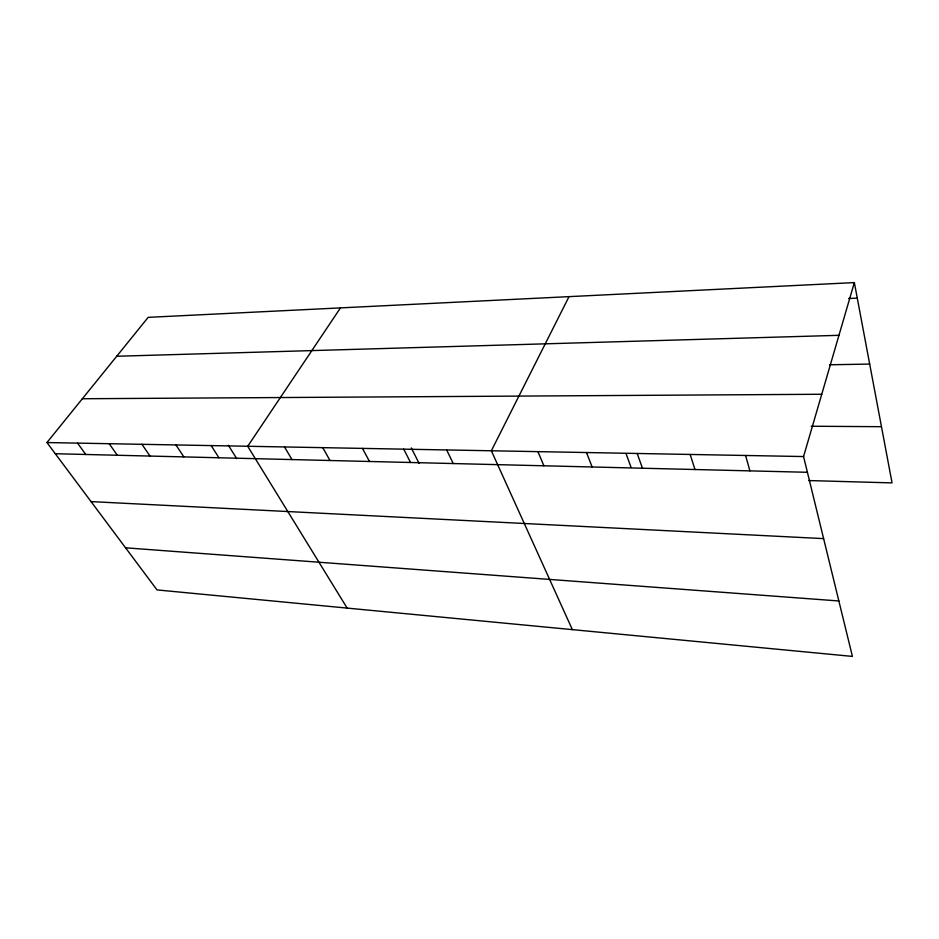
<?xml version="1.0" encoding="UTF-8"?>
<svg xmlns="http://www.w3.org/2000/svg" width="939" height="939" viewBox="0 0 939 939"><rect width="100%" height="100%" fill="white"/><g stroke="black" fill="none" stroke-linecap="round" stroke-linejoin="round"><path stroke-width="1.41" d="M803.561 456.554L854.349 282.592L148.162 317.359L46.95 442.551L157.013 589.915L852.412 656.408L803.561 456.554L46.95 442.551M569.022 296.642L491.355 450.779L572.356 629.635M340.481 307.886L247.708 446.271L347.148 608.096M848.621 298.508L857.272 298.132M116.718 356.257L838.95 335.317M829.56 364.778L869.69 364.074M82.374 398.746L821.742 394.263M811.19 426.236L881.475 426.693M55.295 453.725L807.411 472.294M808.761 480.557L892.05 482.892L854.349 282.592M91.06 501.602L823.62 538.622M125.568 547.813L838.867 600.972M77.526 443.114L85.778 454.476M109.182 443.701L117.328 455.251M141.953 444.311L149.994 456.061M175.922 444.933L183.844 456.894M211.158 445.591L218.928 457.763M228.4 445.332L236.745 458.643M284.529 446.952L291.982 459.57M322.758 447.657L330.012 460.509M362.454 448.384L369.508 461.483M403.723 449.147L410.543 462.493M411.305 447.938L419.087 463.35M446.659 449.945L453.22 463.549M537.93 451.636L543.892 465.791M586.499 452.539L592.122 466.976M626.102 453.748L631.078 467.458M637.194 453.478L642.44 468.221M690.165 454.453L694.989 469.512M745.566 455.474L749.921 470.873"/></g></svg>
